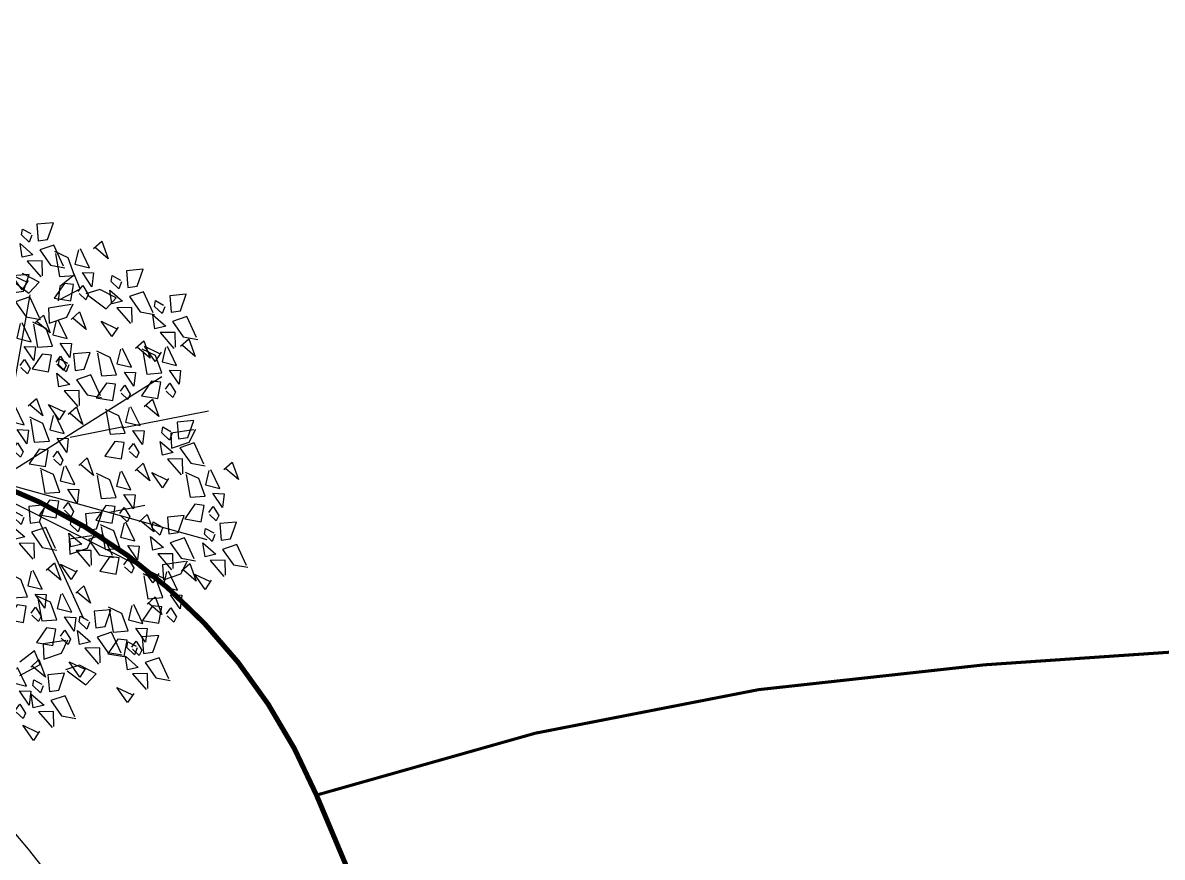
# Model space of a CAD drawing. Extents: x 671027 to 671614, y 802418 to 802669.
# Drawn here: x 671440.08 to 671451.32, y 802529.1 to 802537.33 of the extents above; entities that cross this region are included whole.
import ezdxf

# ---------------------------------------------------------------- set-up
doc = ezdxf.new("R2010")
doc.units = 0
for name, color, linetype in [('Pipe-Lateral-10 Bars-32mm', 7, 'Continuous'), ('Pipe-Lateral-10 Bars-50mm', 7, 'Continuous'), ('plataform', 8, 'Continuous')]:
    doc.layers.add(name, color=color, linetype=linetype)
doc.styles.get("Standard").update_dxf_attribs({"font": 'arial.ttf'})
doc.linetypes.add('32mm', pattern='A,0.5,-0.2,["32mm",Standard,S=0.1,R=0,X=-0.1,Y=-0.05],-0.5', length=1.2)
doc.linetypes.add('50mm', pattern='A,0.5,-0.2,["50mm",Standard,S=0.1,R=0,X=-0.1,Y=-0.05],-0.5', length=1.2)

# ---------------------------------------------------------------- blocks, each defined once
blk = doc.blocks.new('tg')
at = {"layer": 'plataform', "color": 2, "extrusion": (0.04100688207803799, -0.0577157786741523, 0.99749051349588)}
for p, q in [((2.208347554033935, 1.226135879422429, -0.06088321005974873), (2.187255595060378, 1.495116849795807, -0.04445261606789142)), ((2.32728233497528, 1.626711492210518, -0.04259492698142603), (2.412821702141628, 1.302776382437798, -0.06485465731690493)), ((2.412821702141628, 1.302776382437798, -0.06485465731690493), (2.208347554033935, 1.226135879422429, -0.06088321005974873)), ((2.221097013279177, 1.069509835231941, -0.07046987732990978), (2.387722830585517, 1.210695221338312, -0.0691507477407729)), ((2.387722830585517, 1.210695221338312, -0.0691507477407729), (2.498672677967079, 0.9649250476089151, -0.08793240431688631)), ((2.411354050686896, 0.7938585394461484, -0.0942408072422358), (2.221097013279177, 1.069509835231941, -0.07046987732990978)), ((2.806109076546818, 0.8958071259715439, -0.1045703598511451), (2.716258297738932, 1.087522234202254, -0.08978376604946009)), ((2.74446327280657, 1.077350180729184, -0.09153183888806299), (3.075186731591202, 1.021799811877202, -0.1083420946672502)), ((3.075186731591202, 1.021799811877202, -0.1083420946672502), (3.059953481256343, 0.8042587782422856, -0.120302992433155)), ((2.498672677967079, 0.9649250476089151, -0.08793240431688631), (2.423681829654925, 0.7665507022923634, -0.0963276610417855)), ((3.059953481256343, 0.8042587782422856, -0.120302992433155), (2.806109076546818, 0.8958071259715439, -0.1045703598511451)), ((1.367266149557508, -0.24240433888707, -0.1112774900650831), (1.533891966980264, -0.1012189527806981, -0.1099583604828345)), ((1.533891966980264, -0.1012189527806981, -0.1099583604828345), (1.644841814361826, -0.3469891265100955, -0.1287400170527722)), ((1.557523187198058, -0.5180556345564469, -0.1350484199669833), (1.367266149557508, -0.24240433888707, -0.1112774900650831)), ((1.644841814361826, -0.3469891265100955, -0.1287400170527722), (1.569850966166086, -0.5453634717102318, -0.1371352737572695)), ((2.561782387848325, -0.9793670773339613, -0.2030254952724348), (2.728408205503911, -0.8381816911111741, -0.2017063656921118)), ((2.752039425488874, -1.255018373119754, -0.2267964251843112), (2.561782387848325, -0.9793670773339613, -0.2030254952724348)), ((2.728408205503911, -0.8381816911111741, -0.2017063656921118), (2.839358052885473, -1.083951864956987, -0.2204880222627621)), ((2.839358052885473, -1.083951864956987, -0.2204880222627621), (2.764367204340488, -1.282326210389954, -0.228883278975047)), ((-1.119938230775915, -2.170644424256977, -0.1205982616766302), (-1.008988383394353, -2.416414597986375, -0.1393799182589193)), ((-1.008988383394353, -2.416414597986375, -0.1393799182589193), (-1.083979231822923, -2.614788943302926, -0.1477751749676667))]:
    blk.add_line(p, q, dxfattribs=at)
at = {"layer": 'plataform', "color": 108, "extrusion": (0.04100688207803799, -0.0577157786741523, 0.99749051349588)}
for p, q in [((-1.967488249582857, -2.196712973743786, -0.0872637922307159), (-1.636764790798225, -2.252263342362937, -0.1040740479992144)), ((-1.636764790798225, -2.252263342362937, -0.1040740479992144), (-1.651998041016668, -2.469804376230684, -0.1160349457784462)), ((-1.28656404819867, -2.311829810479765, -0.1219173912726555), (-1.119938230775915, -2.170644424256977, -0.1205982616766302)), ((1.248612906266317, -2.36975958056945, -0.2294905087660119), (1.415238723689072, -2.228574194463079, -0.2281713791830507)), ((1.415238723689072, -2.228574194463079, -0.2281713791830507), (1.526188571070634, -2.474344368192476, -0.2469530357560763)), ((-1.651998041016668, -2.469804376230684, -0.1160349457784462), (-1.905842445959024, -2.378256028268595, -0.1003023131923728)), ((-1.096307010790952, -2.587481106149141, -0.1456883211742927), (-1.28656404819867, -2.311829810479765, -0.1219173912726555)), ((1.438869943674035, -2.645410876355243, -0.2532614386783379), (1.248612906266317, -2.36975958056945, -0.2294905087660119)), ((1.526188571070634, -2.474344368192476, -0.2469530357560763), (1.451197722642064, -2.672718713392612, -0.255348292464111)), ((-1.402154539763615, -2.647548855149296, -0.1365904936541158), (-1.264471354247689, -2.486067394127247, -0.1329071803145433)), ((-1.262127799848713, -2.515954212618169, -0.134732804550786), (-1.17658843256595, -2.839889322390889, -0.1569925348919908)), ((-1.381062580673643, -2.916529825522673, -0.1530210876386351), (-1.402154539763615, -2.647548855149296, -0.1365904936541158)), ((-1.17658843256595, -2.839889322390889, -0.1569925348919908), (-1.381062580673643, -2.916529825522673, -0.1530210876386351)), ((-0.9770282559848056, -3.039314932522473, -0.1767354244187544), (-1.066879034792692, -2.847599824408178, -0.1619488306151439))]:
    blk.add_line(p, q, dxfattribs=at)
at = {"layer": 'plataform', "color": 98, "extrusion": (0.04100688207803799, -0.0577157786741523, 0.99749051349588)}
for p, q in [((-1.038674059259392, -2.857771877997664, -0.1636969034735123), (-0.707950600824006, -2.913322246616815, -0.1805071592317717)), ((-0.707950600824006, -2.913322246616815, -0.1805071592317717), (-0.7231838512752802, -3.130863280484562, -0.1924680570026392)), ((-0.7231838512752802, -3.130863280484562, -0.1924680570026392), (-0.9770282559848056, -3.039314932522473, -0.1767354244187544))]:
    blk.add_line(p, q, dxfattribs=at)
at = {"layer": 'plataform', "color": 92, "extrusion": (0.04100688207803799, -0.0577157786741523, 0.99749051349588)}
for points, elevation in [([(3.327357207665138, 0.1043391755844124), (3.249383442787028, 0.02932878441876218), (3.389622912337687, -0.03218357790035799), (3.461161926881137, 0.01352828133195321), (3.356692137745709, 0.097896431900546)], -0.04094036376093953), ([(3.677703563501362, -0.1994679119429992), (3.799919262884364, -0.09379444435785733), (3.559776241949576, 0.03028990974476743), (3.691473627390872, -0.1728184218137433)], -0.04094036375724277), ([(3.060504708025546, 0.009387900273241044), (3.087000301995512, -0.1499907533073108), (3.28231382976632, -0.1007511399901175), (3.060504708025546, 0.009387900273241044)], -0.04094036376692749), ([(2.724951323012607, 0.02166073415232251), (2.926699600509673, 0.1001988795487673), (3.00543069260583, -0.1013638783541299), (2.718516530230483, -0.007637994895974383)], -0.04094036376057576), ([(3.313629503835103, -0.3152298649250819), (3.329115259862828, -0.1544077175771514), (3.127709652788451, -0.1516337044840272), (3.313629503835103, -0.3152298649250819)], -0.04094036376024986), ([(3.031318927125145, -0.3381806729427646), (3.12599405334775, -0.285806182343341), (3.006351576830907, -0.1902208418572351), (2.925446514605192, -0.2159458419743903), (3.004636329950904, -0.3243935021194918)], -0.04094036375223453), ([(3.536571614138556, -0.7343088472665834), (3.215523531169123, -0.6359494934160907), (3.258549155102873, -0.4218280044653357), (3.498692176294361, -0.5459123586087576), (3.563254211543029, -0.7480960179680719)], -0.04094036375118586), ([(2.738577762153778, -0.1963152658522735), (2.647734066830225, -0.3299228328092813), (2.911748049364447, -0.3879074405846485), (2.732143012561584, -0.225613797742355)], -0.04094036376081184), ([(3.122563651962677, -0.5541513235639056), (2.892760200859519, -0.671762800072183), (2.882420630675282, -0.4300669693527321), (3.12427889877499, -0.4199786633971641), (3.122563651962677, -0.5541513235639056)], -0.04094036376793343), ([(1.820484028679582, -0.1214163319619287), (2.012201711816559, 0.05146054770099232), (2.084498010794511, -0.1794009397244185), (1.853414803176396, -0.251496341695611), (1.820484028679582, -0.1214163319619287)], -0.04094036375691092), ([(2.206535969616123, -0.5007644819680698), (2.398253652496399, -0.3278876022643439), (2.470549951607673, -0.5587490895000672), (2.239466744207886, -0.630844491767705), (2.206535969616123, -0.5007644819680698)], -0.04094036376270049), ([(2.853850069309365, -0.9885032396331538), (2.976065768909642, -0.8828297723459483), (2.735922747814586, -0.7587454182695299), (2.867620133578742, -0.9618537497739145)], -0.04094036375838107), ([(1.697466886036503, -0.4015170385122254), (1.723962480195793, -0.560895692227069), (1.919276008129143, -0.5116560788836031), (1.697466886036503, -0.4015170385122254)], -0.04094036377070402), ([(2.350371326775063, -0.685913913179728), (2.272397562097751, -0.7609243040589108), (2.412637031352447, -0.8224366665972764), (2.4841760465992, -0.7767248075784693), (2.379706256800685, -0.692356656538124)], -0.04094036377355979), ([(2.489776009955184, -1.104265192980685), (2.505261765727212, -0.9434430455921136), (2.303856158787161, -0.9406690323094499), (2.489776009955184, -1.104265192980685)], -0.0409403637583186), ([(2.8108244458785, -1.202624729083043), (2.595648774628593, -1.226500205918237), (2.571539047571081, -1.011454044484655), (2.82459460246633, -1.175975059593862)], -0.04094036375411285), ([(3.3127597106219, -1.626139474908836), (3.434975409489488, -1.520466007241792), (3.194832388257783, -1.396381653356614), (3.326529774633092, -1.599489985007744)], -0.04094036375344051), ([(1.361913501279541, -0.3892442046728533), (1.563661779102267, -0.3107060592214845), (1.642392870997148, -0.5122688174099538), (1.355478708594113, -0.4185429337877922)], -0.04094036375686063), ([(1.747965442283476, -0.7685923545832795), (1.949713719780805, -0.6900542091864652), (2.028444811932651, -0.891616967415366), (1.741530649299599, -0.7978910839162536)], -0.04094036375385413), ([(2.083518827324959, -0.7808651886247386), (2.110014421266446, -0.9402438420424016), (2.305327948848194, -0.891004228590543), (2.083518827324959, -0.7808651886247386)], -0.04094036375424095), ([(0.8578758676878742, -0.3641718243382245), (0.8733616242036352, -0.203349676906181), (0.6719560168715023, -0.2005756637737467), (0.8578758676878742, -0.3641718243382245)], -0.04094036375424443), ([(1.178924303678057, -0.4625313603461619), (0.9637486328477547, -0.4864068371922286), (0.939638906292436, -0.2713606762606271), (1.192694460577371, -0.4358816912203359)], -0.04094036374907174), ([(2.207465433094816, -1.127216000605453), (2.302140559075978, -1.074841510548207), (2.18249808299117, -0.9792561696540006), (2.101593020657549, -1.004981170124912), (2.180782835881149, -1.113428830039311)], -0.04094036376347421), ([(2.503607882359565, -1.504454778467942), (2.695325565646918, -1.331577899197343), (2.767621865056642, -1.562439386215024), (2.536538657304199, -1.634534788375752), (2.503607882359565, -1.504454778467942)], -0.04094036375955512), ([(3.269734086457885, -1.840260963980238), (3.054558415343836, -1.864136440625313), (3.030448688652922, -1.649090279883465), (3.283504242978025, -1.813611294586568)], -0.0409403637589926), ([(1.375539940516189, -0.6072202047443485), (1.28469624558546, -0.7408277715516567), (1.5487102278225, -0.798812379544845), (1.369105190762408, -0.6365187366625016)], -0.04094036375867612), ([(1.761591881518163, -0.9865683546550863), (1.670748186195615, -1.12017592161225), (1.934762168757838, -1.178160529549607), (1.755157131602056, -1.015866886600781)], -0.04094036376546428), ([(2.666375073920351, -1.764852235962073), (2.761050199885727, -1.7124777453226), (2.641407723653851, -1.616892405038915), (2.560502661563252, -1.642617404965417), (2.639692476813537, -1.751065065043667)], -0.04094036375664271), ([(2.647443239803009, -1.689604209881115), (2.569469475125648, -1.764614600761933), (2.709708944449089, -1.826126963203308), (2.7812479594131, -1.780415103983664), (2.676778169828368, -1.696046953239885)], -0.04094036377073021), ([(0.575565291533725, -0.3871226321785819), (0.6702404175535712, -0.3347481418636757), (0.5505979412390092, -0.2391628010921531), (0.4696928788114919, -0.2648878014956285), (0.5488826943862167, -0.3733354615175168)], -0.04094036375812954), ([(1.080817978832267, -0.7832508067049286), (0.7597698951181451, -0.6848914528961134), (0.8027955194709231, -0.4707699639586133), (1.042938541082758, -0.5948543181134337), (1.107500575884611, -0.797037977298772)], -0.04094036376197346), ([(2.0450373552853, -1.772282651123998), (2.246785632782629, -1.69374450572718), (2.325516725095798, -1.895307263928383), (2.038602562341374, -1.801581380199094)], -0.0409403637625802), ([(2.380590740231931, -1.78455548509735), (2.407086334173682, -1.943934138514635), (2.602399861944705, -1.894694525198707), (2.380590740231931, -1.78455548509735)], -0.04094036375679166), ([(1.07080636955985, -1.168497428477842), (1.086292125873545, -1.007675281332488), (0.8848865187432149, -1.00490126791373), (1.07080636955985, -1.168497428477842)], -0.04094036377179465), ([(1.302407864499918, -1.549305259446546), (1.49412554759821, -1.376428380041282), (1.566421846804912, -1.607289867343857), (1.335338639199275, -1.679385268894442), (1.302407864499918, -1.549305259446546)], -0.04094036375515149), ([(-0.06928594060688609, -0.7244843529101744), (0.2662670565264761, -0.73675710177923), (0.2798934955992473, -0.9547331018771761), (0.01587951345631683, -0.8967484939526967), (-0.09862087062082026, -0.718041609132284)], -0.0409403637598188), ([(1.293748480244767, -1.587576411088792), (0.9727003970845278, -1.489217057102945), (1.015726020991808, -1.275095567989616), (1.255869042534635, -1.399179922241801), (1.32043107778383, -1.601363581600371)], -0.04094036376432232), ([(1.643691195770447, -1.999317661767043), (1.979244193066712, -2.011590410606174), (1.992870632016796, -2.2295664104758), (1.728856649712065, -2.171581802578123), (1.61435626578504, -1.992874918150403)], -0.04094036375545035), ([(2.058663794330663, -1.99025865106039), (1.967820099293081, -2.123866218219971), (2.231834081408011, -2.181850825982456), (2.052229044699258, -2.019557183208872)], -0.04094036375839888), ([(-0.4324384425443626, -0.3668053015135934), (-0.5104122073832609, -0.4418156924208395), (-0.3701727379262353, -0.5033280546721498), (-0.2986337230421294, -0.4576161959682554), (-0.4031035125576392, -0.3732480451283768)], -0.04094036376350749), ([(-0.37720480096264, -0.7389910427962688), (-0.1854871178370879, -0.5661141635524726), (-0.113190818142662, -0.7969756507729394), (-0.3442740260729542, -0.8690710523786123), (-0.37720480096264, -0.7389910427962688)], -0.04094036376454225), ([(0.8559503277618947, -1.481962892134384), (1.191503325056628, -1.494235640974096), (1.205129764100872, -1.712211640910796), (0.9411157821207958, -1.654227032958031), (0.8266153979767588, -1.475520148232012)], -0.04094036376490964), ([(1.446243221847836, -1.734454690793903), (1.368269457238692, -1.80946508157847), (1.50850892653339, -1.870977443857322), (1.580047941266642, -1.825265584760206), (1.475578151481425, -1.740897434300882)], -0.04094036375677435), ([(-1.034844327197107, -0.4494837429460762), (-0.8330960495654517, -0.3709455973597263), (-0.7543649573191825, -0.5725083556553193), (-1.041279119883541, -0.4787824720608555)], -0.04094036376443502), ([(-0.6992909421148151, -0.4617565767297146), (-0.6727953479150458, -0.621135230185944), (-0.4774818202794033, -0.5718956170610385), (-0.6992909421148151, -0.4617565767297146)], -0.04094036376045417), ([(0.560604036717402, -1.59050329958843), (0.7523217201390814, -1.417626420128296), (0.824618018994659, -1.648487907323374), (0.5935348113498106, -1.720583309132359), (0.560604036717402, -1.59050329958843)], -0.04094036376274665), ([(1.639104734564532, -2.221897627586052), (1.761320434204762, -2.116224160040963), (1.521177412755781, -1.992139805857861), (1.652874798778697, -2.195248137401708)], -0.04094036375825724), ([(1.631578204825934, -2.334487901587807), (1.833326482770029, -2.255949756366612), (1.912057574826234, -2.457512514527387), (1.625143412356512, -2.363786631000885)], -0.04094036375165661), ([(0.1141465004377018, -1.52316093203007), (0.4496994975039006, -1.535433680993894), (0.463325936873326, -1.753409680874762), (0.1993119543661002, -1.695425073261233), (0.08481157038460518, -1.516718188508937)], -0.04094036375932963), ([(1.596079110860422, -2.436019116414032), (1.380903439571353, -2.459894593505987), (1.356793713054982, -2.244848432316359), (1.609849267205805, -2.409369447466872)], -0.04094036375476259), ([(1.497972785392631, -2.756738563045041), (1.176924702165228, -2.658379209153966), (1.219950326261042, -2.444257720176046), (1.460093347710023, -2.568342074359148), (1.524655382633772, -2.770525733773916)], -0.04094036375497126), ([(-1.248741188392661, -1.304606368516211), (-1.233255432307715, -1.143784221493692), (-1.434661039438573, -1.141010208075682), (-1.248741188392661, -1.304606368516211)], -0.0409403637747689), ([(0.1156599487829729, -2.076307172249296), (0.02481625390745523, -2.209914739381705), (0.2888302359542165, -2.267899347238806), (0.1092251991238787, -2.105605704233776)], -0.04094036376472765), ([(-1.198480465664312, -1.833939996949236), (-1.006762782403428, -1.661063117516056), (-0.9344664835885444, -1.891924604968483), (-1.165549691004907, -1.964020006655003), (-1.198480465664312, -1.833939996949236)], -0.04094036376904922), ([(-0.4673436316770873, -2.124899592141408), (-0.44084803787019, -2.284278245748979), (-0.2455345100312136, -2.23503863233717), (-0.4673436316770873, -2.124899592141408)], -0.04094036375876636)]:
    blk.add_lwpolyline(points, dxfattribs=dict(at, elevation=elevation))
at = {"layer": 'plataform', "color": 2, "extrusion": (0.04100688207803799, -0.0577157786741523, 0.99749051349588)}
for points, elevation in [([(3.63467793982499, -0.4135894009344936), (3.419502268507656, -0.437464877864833), (3.395392541708114, -0.2224187164718266), (3.648448096412342, -0.3869397314444168)], -0.04094036376999904), ([(1.374026492007915, -0.05407396455331471), (1.709579489167796, -0.06634671358330903), (1.723205928281212, -0.2843227134255486), (1.459191946045127, -0.2263381054341548), (1.34469156204972, -0.0476312210997771)], -0.04094036374900879), ([(1.964319385810867, -0.3065657630101581), (1.886345620999179, -0.3815761540805153), (2.026585090159024, -0.4430885165496427), (2.098124105473632, -0.397376657438236), (1.993654315689684, -0.3130085069786974)], -0.0409403637543558), ([(2.298710158083169, -1.34318665161867), (2.068906707020179, -1.460798127870342), (2.058567136661184, -1.219102297597402), (2.300425404894741, -1.209013991451399), (2.298710158083169, -1.34318665161867)], -0.04094036376235764), ([(1.434880429646341, -1.052735475508188), (1.557096128894752, -0.9470620081129599), (1.316953107675525, -0.8229776538071665), (1.448650493697915, -1.02608598535176)], -0.0409403637588926), ([(2.757619798689386, -1.9808228866776), (2.527816347559973, -2.098434363024569), (2.517476777078555, -1.856738532522935), (2.759335045731189, -1.846650226388545), (2.757619798689386, -1.9808228866776)], -0.04094036376253696), ([(1.391854805617394, -1.266856964392255), (1.176679134747403, -1.290732441495823), (1.152569408002282, -1.07568628042903), (1.405624962234231, -1.240207295065219)], -0.04094036376582991), ([(0.843837337302701, -1.817133131873533), (1.045585614894189, -1.738594986543789), (1.124316707017557, -1.940157744609793), (0.8374025442244493, -1.846431861138168)], -0.04094036376457244), ([(-0.8236623372147178, -0.6716486754007802), (-0.4881093402154189, -0.6839214244590016), (-0.4744829008734676, -0.901897424177133), (-0.7384968835702805, -0.8439128164296816), (-0.8529972671054868, -0.6652059318521092)], -0.04094036376605106), ([(-0.2333694434510272, -0.924140474115409), (-0.3113432078414126, -0.9991508651989548), (-0.17110373896828, -1.060663227464988), (-0.09956472372030772, -1.014951368447606), (-0.2040345135605214, -0.9305832176644537)], -0.04094036376164895), ([(-0.06777249238339667, -1.277630592900046), (-0.1586161874632043, -1.411238160317564), (0.1053977950840231, -1.46922276767158), (-0.07420724216539254, -1.306929124654941)], -0.04094036376862593), ([(0.4375868947234025, -1.870604006028403), (0.4640824882059083, -2.029982659690686), (0.6593960163957455, -1.980743046386736), (0.4375868947234025, -1.870604006028403)], -0.04094036376983876), ([(-0.2004911324178723, -2.029948316560429), (-0.2784648970804523, -2.104958708023326), (-0.1382254276501594, -2.166471070112425), (-0.06668641259246677, -2.120759210958952), (-0.1711562022701384, -2.036391060149527)], -0.04094036376771396), ([(-1.531051765196565, -1.327557176465843), (-1.436376639121292, -1.275182686477311), (-1.556019115234101, -1.179597345421111), (-1.636924177593616, -1.205322345727062), (-1.557734362085577, -1.313770005844618)], -0.04094036375718572), ([(-1.439807040142812, -1.543527827383578), (-1.669610491406814, -1.661139303920453), (-1.679950061726646, -1.419443473390752), (-1.438091793167908, -1.409355167188921), (-1.439807040142812, -1.543527827383578)], -0.04094036375528942), ([(-1.025799077802629, -1.723685351059024), (-1.346847161164143, -1.625325997358753), (-1.303821537001167, -1.411204508286062), (-1.063678515647614, -1.535288862402316), (-0.9991164808856648, -1.737472521843886)], -0.04094036376003), ([(-1.858906414619339, -1.247578154204587), (-1.832410820337411, -1.406956808149394), (-1.637097292566125, -1.357717194833096), (-1.858906414619339, -1.247578154204587)], -0.04094036376912702), ([(-2.180833359882573, -1.453281320477229), (-2.271677055394923, -1.586888887299194), (-2.007663073062981, -1.644873495359982), (-2.18726810989284, -1.48257985235585)], -0.04094036376061919)]:
    blk.add_lwpolyline(points, dxfattribs=dict(at, elevation=elevation))
at = {"layer": 'plataform', "color": 108, "extrusion": (0.04100688207803799, -0.0577157786741523, 0.99749051349588)}
for points, elevation in [([(1.760078432713714, -0.4334221146831078), (2.095631430143828, -0.4456948633318042), (2.109257869353149, -0.6636708632417949), (1.845243886913565, -0.6056862555343931), (1.730743502862897, -0.4269793708765579)], -0.04094036377102098), ([(2.712718120354904, -1.523344175389619), (2.39167003703382, -1.424984821432369), (2.434695661033991, -1.210863332386324), (2.674838682508914, -1.334947686732755), (2.739400717732118, -1.537131345929644)], -0.04094036377410751), ([(2.948685650467554, -1.741901427972191), (2.964171406630922, -1.581079280432868), (2.762765799745556, -1.578305267476048), (2.948685650467554, -1.741901427972191)], -0.04094036375969347), ([(2.057150346134845, -1.437112411234504), (2.392703343268734, -1.449385160102816), (2.406329782408406, -1.667361160106367), (2.142315800036726, -1.609376552304728), (2.027815415959852, -1.430669667483941)], -0.04094036377124306), ([(0.3771715958067291, -0.7918267202787274), (0.5688892788368536, -0.6189498409680751), (0.6411855782333571, -0.8498113284058417), (0.410102370371233, -0.9219067299168943), (0.3771715958067291, -0.7918267202787274)], -0.04094036375118951), ([(0.5210069533177653, -0.9769761515985518), (0.4430331883427452, -1.051986542696299), (0.583272658058004, -1.113498904987815), (0.654811672695614, -1.067787045822574), (0.5503418830189961, -0.9834188950116659)], -0.04094036376872319), ([(0.7884957929855029, -1.191448236306327), (0.8831709192351035, -1.139073745868737), (0.7635284427454718, -1.043488405545743), (0.6826233807240466, -1.069213405377793), (0.7618131959731116, -1.177661065454613)], -0.04094036377193268), ([(-0.08139893107847612, -1.059654593070592), (0.1203493463918567, -0.9811164475119398), (0.1990804382984266, -1.182679205280915), (-0.08783372437505721, -1.088953322038782)], -0.04094036377034177), ([(0.2541544536781562, -1.071927426909167), (0.2806500476076918, -1.231306080746698), (0.4759635754863574, -1.182066467077384), (0.2541544536781562, -1.071927426909167)], -0.0409403637664745), ([(1.645204644061905, -2.552463901658822), (1.554360948996059, -2.686071468656783), (1.818374931720824, -2.744056076567866), (1.638769894687465, -2.581762433847731)], -0.04094036375550678), ([(0.1020335098045421, -1.858331172217997), (0.3037817873975133, -1.779793026889307), (0.382512879330338, -1.981355784819591), (0.09559871702421274, -1.887629901265336)], -0.04094036376232768), ([(1.833820811829937, -2.961651210577611), (1.956036511051879, -2.855977743019801), (1.715893489765011, -2.731893388807884), (1.847590875463223, -2.935001720408458)], -0.04094036376073643), ([(-1.61413510235442, -0.6291845174478172), (-1.692108866977574, -0.7041949086535837), (-1.551869397655139, -0.7657072710947953), (-1.480330382569494, -0.7199954121049547), (-1.584800172246589, -0.6356272612931516)], -0.04094036375783802), ([(-0.3443264896836978, -1.844798885700466), (-0.1526088066136206, -1.671922006131939), (-0.08031250714894889, -1.902783493475093), (-0.3113957148222762, -1.974878895121186), (-0.3443264896836978, -1.844798885700466)], -0.04094036374809584), ([(1.083964823092252, -2.576581039111628), (0.8541613719643716, -2.694192515458004), (0.8438218014405131, -2.452496685213039), (1.085680069999251, -2.442408379011208), (1.083964823092252, -2.576581039111628)], -0.04094036376815713), ([(-1.880987601803403, -0.7241357928947537), (-1.854492007740761, -0.8835144465413206), (-1.659178479902311, -0.8342748331302589), (-1.880987601803403, -0.7241357928947537)], -0.04094036376570735), ([(1.469746751514417, -3.077413163668786), (1.48523250755541, -2.916591015899134), (1.283826900575407, -2.913817002874346), (1.469746751514417, -3.077413163668786)], -0.04094036374952126), ([(1.790795187571697, -3.175772699582434), (1.57561951655255, -3.199648176295109), (1.551509789901637, -2.984602015293743), (1.804565344282166, -3.149123030323216)], -0.04094036374979559), ([(-2.216540986655184, -0.7118629589884229), (-2.014792709159122, -0.6333248135918267), (-1.93606161719581, -0.8348875716853141), (-2.222975779571371, -0.7411616882258858)], -0.04094036376245155), ([(-2.182346808498539, -0.9001350806389706), (-1.846793811297965, -0.9124078294116199), (-1.833167372414781, -1.130383829375644), (-2.097181354556443, -1.07239922145095), (-2.211681738728481, -0.8936923365629381)], -0.04094036376370008), ([(0.292992442597247, -2.544417675619727), (0.4152081420072442, -2.438744208196427), (0.1750651207884957, -2.314659853891537), (0.3067625063911148, -2.517768185422351)], -0.04094036377300378), ([(0.7127632480746295, -2.871863286864199), (0.9044809312401346, -2.698986407362529), (0.9767772303518869, -2.929847894599147), (0.7456940228011977, -3.001943296475202), (0.7127632480746295, -2.871863286864199)], -0.04094036375314294), ([(1.187436175169676, -3.100363971373907), (1.282111300798181, -3.047989481209751), (1.162468824550519, -2.952404140343839), (1.081563762582296, -2.97812914050067), (1.160753577738206, -3.08657680051058)], -0.04094036375923976), ([(1.692688862345991, -3.496492145670594), (1.371640779010731, -3.398132792131635), (1.41466640275542, -3.184011303046218), (1.654809424393676, -3.308095657365263), (1.719371459385379, -3.51027931668415)], -0.04094036375335955), ([(0.2663057115653564, -2.804520919428644), (0.6018587089282583, -2.816793668173746), (0.6154851479066068, -3.034769668204996), (0.3514711656290861, -2.976785060470422), (0.2369707815794233, -2.798078175812747)], -0.04094036375508697), ([(0.8565986054628956, -3.057012717953405), (0.7786248406786822, -3.132023109186499), (0.9188643100133331, -3.193535471207473), (0.9904033248692234, -3.14782361234032), (0.885933535381666, -3.063455461664069)], -0.0409403637586887), ([(1.278680899870295, -3.316334622184449), (1.048877448808046, -3.433946098436647), (1.03853787877318, -3.192250268109362), (1.280396146913894, -3.182161961894436), (1.278680899870295, -3.316334622184449)], -0.04094036376600357), ([(-2.6769490065693, -0.8179458627827352), (-2.906752457670975, -0.9355573392920675), (-2.917092027665888, -0.6938615087069087), (-2.675233759432069, -0.683773202560536), (-2.6769490065693, -0.8179458627827352)], -0.04094036376212183), ([(-2.26294104387628, -0.9981033865657452), (-2.583989127076735, -0.8997440328381464), (-2.540963503265361, -0.6856225436570625), (-2.300820482006445, -0.8097068977053469), (-2.236258446797466, -1.011890557322166)], -0.04094036375759921), ([(-2.202914547638234, -0.9298389587608197), (-2.293758242905882, -1.063446526045096), (-2.029744260303921, -1.121431133723309), (-2.209349297242165, -0.9591374910720426)], -0.04094036376623666), ([(-0.07108161735448904, -2.660179628397937), (-0.05559586103978886, -2.499357481252738), (-0.2570014683044948, -2.496583468025154), (-0.07108161735448904, -2.660179628397937)], -0.04094036376746768), ([(0.2499668185408266, -2.758539164338831), (0.03479114757641222, -2.782414641375699), (0.01068142105882197, -2.567368480184646), (0.2637369751167054, -2.731889495269514)], -0.04094036374851115), ([(-2.818964777386944, -0.9100563888787884), (-2.696749078395497, -0.8043829214431325), (-2.936892099777793, -0.6802985671643594), (-2.805194713564333, -0.8834068988439263)], -0.04094036375147628), ([(-1.644938002240666, -1.766597629607982), (-1.309385005202156, -1.778870378407799), (-1.295758565927416, -1.996846378222341), (-1.559772548271359, -1.938861770583065), (-1.674272932348018, -1.760154885763547)], -0.04094036376598954), ([(-1.05464510843773, -2.019089428065356), (-1.13261887322168, -2.094099819298076), (-0.9923794039541931, -2.155612181413821), (-0.9208403889365018, -2.109900322519862), (-1.025310178396059, -2.025532172005613)], -0.04094036375638843), ([(-0.3533921940643321, -2.683130436416785), (-0.2587170679753128, -2.630755946007423), (-0.3783595442893971, -2.5351706052368), (-0.4592646063260519, -2.56089560548862), (-0.3800747912657838, -2.669343265430402)], -0.04094036377812724), ([(0.1518604930459895, -3.079258610807396), (-0.1691875900590381, -2.980899257146658), (-0.1261619657059965, -2.766777768208788), (0.113981055391333, -2.89086212228514), (0.1785430903822947, -3.093045781603501)], -0.04094036376145296), ([(0.2541927209990797, -3.13969115952104), (0.4559409984709442, -3.0611530139618), (0.5346720902401731, -3.262715771919847), (0.2477579279879913, -3.168989888690907)], -0.04094036376391713), ([(0.5897461056621125, -3.151963993291835), (0.6162416998214022, -3.311342647006679), (0.8115552276598514, -3.262103033595617), (0.5897461056621125, -3.151963993291835)], -0.04094036376111077), ([(-2.709811125814388, -1.422355213991058), (-2.518093442784, -1.249478334680032), (-2.445797143766144, -1.480339821849211), (-2.676880351277622, -1.552435223466862), (-2.709811125814388, -1.422355213991058)], -0.04094036376231422), ([(-1.321497607982076, -2.114040703443818), (-1.295002014187394, -2.273419357471629), (-1.099688486146664, -2.224179743775146), (-1.321497607982076, -2.114040703443818)], -0.04094036376491403), ([(-1.13997081849941, -2.48652632632181), (-0.9482531350774674, -2.313649446861306), (-0.8759568364519075, -2.544510934179437), (-1.10704004393517, -2.616606335960351), (-1.13997081849941, -2.48652632632181)], -0.04094036375583332), ([(-0.7892705780656012, -2.330602758187439), (-0.8801142726836272, -2.464210325359532), (-0.6161002904338443, -2.522194932931738), (-0.7957053274944631, -2.359901290050135)], -0.04094036376029306), ([(-0.2621474690096728, -2.899101087333499), (-0.4919509201113472, -3.016712563842832), (-0.5022904905532909, -2.775016733082424), (-0.2604322223197346, -2.764928426936425), (-0.2621474690096728, -2.899101087333499)], -0.04094036375773633), ([(-3.18303883772951, -1.025818341808629), (-3.167553081187065, -0.8649961945404366), (-3.36895868868253, -0.8622221814353882), (-3.18303883772951, -1.025818341808629)], -0.04094036376853845), ([(-2.861990401510791, -1.124177877694153), (-3.077166072772435, -1.148053354950484), (-3.101275799343179, -0.9330071934329957), (-2.848220245002603, -1.097528208720347)], -0.04094036376502551), ([(-1.657050993090327, -2.10176786949794), (-1.455302715430407, -2.023229724073214), (-1.376571623631694, -2.224792482194302), (-1.66348578574955, -2.131066598775827)], -0.04094036376165305), ([(0.2678191600451016, -3.357667159457316), (0.1769754649792556, -3.491274726455274), (0.440989447257254, -3.549259334190743), (0.2613844100340932, -3.386965691335416)], -0.04094036377118748), ([(-3.465349414047468, -1.048769149677132), (-3.370674287971191, -0.996394659688751), (-3.490316764477301, -0.9008093187813557), (-3.571221826254718, -0.926534319073538), (-3.492032011127287, -1.034981978920555)], -0.04094036377361494), ([(-2.960096726977034, -1.444897324326238), (-3.281144809949695, -1.346537970474005), (-3.23811918582514, -1.132416481658604), (-2.997976164593962, -1.256500835544522), (-2.933414129737112, -1.458684495053691)], -0.0409403637669575), ([(-3.156268662553696, -1.35501284667742), (-2.820715665163584, -1.367285595585634), (-2.807089225995697, -1.585261595752444), (-3.071103208653035, -1.527276987746219), (-3.185603592500467, -1.348570102804762)], -0.04094036377006811), ([(-2.565975768695878, -1.607504645460275), (-2.64394953353504, -1.682515036367895), (-2.50371006402333, -1.744027398945046), (-2.432171049316498, -1.698315539683706), (-2.536640838737419, -1.613947388913435)], -0.0409403637591646), ([(-1.586428354914573, -2.419183958954403), (-1.250875357810119, -2.431456707658028), (-1.237248918831029, -2.649432707689803), (-1.501262900877527, -2.591448099832335), (-1.615763284968362, -2.412741215431106)], -0.04094036374990079), ([(-0.9961354612059627, -2.671675757343518), (-1.074109225732948, -2.746686148616661), (-0.933869756506418, -2.808198510990126), (-0.8623307414085581, -2.762486651580047), (-0.96680053112587, -2.678118501026485)], -0.04094036376443175), ([(-3.374104689318189, -1.264739800649009), (-3.603908140392653, -1.382351277321448), (-3.614247710319876, -1.140655446640778), (-3.372389442275859, -1.13056714035921), (-3.374104689318189, -1.264739800649009)], -0.0409403637620299), ([(-1.643424554017423, -2.319743869597661), (-1.734268248920893, -2.453351436566438), (-1.470254266684116, -2.511336044559996), (-1.649859303541664, -2.349042401391862)], -0.04094036376718327), ([(-1.537660864451798, -2.682523199838693), (-1.415445165040318, -2.576849732416445), (-1.655588186393871, -2.452765378300194), (-1.523890800344271, -2.655873710007891)], -0.04094036375105939), ([(-1.262987960844518, -2.766627032654283), (-1.236492366590854, -2.926005686437466), (-1.041178838981632, -2.876766073148341), (-1.262987960844518, -2.766627032654283)], -0.04094036376314741), ([(-3.168381653051739, -1.690183086675261), (-2.966633375744211, -1.611644941143255), (-2.887902283877809, -1.813207699168836), (-3.174816446252892, -1.719481815710307)], -0.04094036375883292), ([(-2.832828268267747, -1.70245592067704), (-2.806332674135405, -1.861834574228407), (-2.611019146716511, -1.81259496080483), (-2.832828268267747, -1.70245592067704)], -0.04094036375923932), ([(-2.342430139995064, -2.225220939140414), (-2.326944383994813, -2.06439879162975), (-2.528349991164882, -2.06162477847014), (-2.342430139995064, -2.225220939140414)], -0.04094036375458091), ([(-2.021381704234239, -2.323580475273527), (-2.236557375418203, -2.347455952012536), (-2.260667102041163, -2.132409791174803), (-2.007611547606456, -2.29693080552647)], -0.0409403637701998), ([(-1.59854134569666, -2.75435419874768), (-1.396793068199067, -2.6758160533505), (-1.318061976211295, -2.877378811606258), (-1.604976138652537, -2.783652928242652)], -0.04094036374892762), ([(-2.624740716828303, -2.248171746928753), (-2.530065590929135, -2.195797256385838), (-2.649708066933003, -2.100211915978793), (-2.730613129225354, -2.125936916189972), (-2.651423313840216, -2.234384576077939)], -0.04094036376468485), ([(-2.119488029204744, -2.644299921400856), (-2.440536112931081, -2.545940568012274), (-2.397510488849785, -2.331819078451906), (-2.157367467374071, -2.455903432797219), (-2.092805432449532, -2.658087092210877)], -0.04094036376539267), ([(-1.901734924604035, -2.798285152904129), (-1.886249168345766, -2.637463005432406), (-2.087654775488624, -2.634688992435906), (-1.901734924604035, -2.798285152904129)], -0.0409403637620967), ([(-1.580686488519725, -2.896644688980764), (-1.795862159484666, -2.920520166018375), (-1.819971886284686, -2.705474004624469), (-1.566916331674139, -2.869995019530889)], -0.04094036375698376), ([(-3.154755213938718, -1.908159086516675), (-3.24559890904399, -2.041766653771762), (-2.98158492676647, -2.099751261506337), (-3.161189963827352, -1.937457618625107)], -0.04094036376150695), ([(-2.533495991935889, -2.464142397874213), (-2.7632994429704, -2.581753874288778), (-2.773639013128383, -2.340058043730631), (-2.531780744988723, -2.329969737517189), (-2.533495991935889, -2.464142397874213)], -0.04094036376281746), ([(-2.184045501083992, -2.821235960799812), (-2.089370375118616, -2.76886147016033), (-2.209012851160691, -2.673276130011841), (-2.289917913644112, -2.699001130088043), (-2.210728098448035, -2.807448789841344)], -0.04094036376857554), ([(-1.678792813690714, -3.217364135393104), (-1.999840896917375, -3.119004781502554), (-1.956815273146217, -2.904883292579719), (-1.716672251792137, -3.028967646695229), (-1.652110216542943, -3.231151306053799)], -0.04094036375999224), ([(-1.584914906338099, -2.972330199050884), (-1.675758601526271, -3.105937765816873), (-1.411744619316704, -3.163922373647324), (-1.591349656024667, -3.001628730872626)], -0.04094036376093371), ([(-2.092800775963915, -3.037206611622207), (-2.322604227120538, -3.15481808780607), (-2.332943797384895, -2.913122257601095), (-2.091085529435778, -2.903033951251932), (-2.092800775963915, -3.037206611622207)], -0.04094036376415486)]:
    blk.add_lwpolyline(points, dxfattribs=dict(at, elevation=elevation))
at = {"layer": 'plataform', "color": 32, "extrusion": (0.04100688207803799, -0.0577157786741523, 0.99749051349588)}
for points, elevation in [([(0.6594445341367482, -0.599757789580952), (2.133697520724795, -1.047832927447909)], -0.04094036376617596), ([(0.2052507928565262, -0.05735293376606438), (1.707140262679814, -2.267761677080462)], -0.04094036377284488), ([(-0.0311271316231769, -0.07839045226289058), (-2.613438599354413, -0.9099519427581811)], -0.04094036375794433), ([(-0.04337495714294023, -0.1423484351434225), (-1.185907072604533, -2.641997163286292)], -0.04094036373677137), ([(0.07245150368782616, -0.2308323872132055), (1.239980367683047, -2.97394291134645)], -0.04094036376413943), ([(-0.5371469375017665, -1.995047361519655), (-0.486228413374805, -1.209156945908319)], -0.04094036376562964), ([(-0.5266363366337784, -1.972604769822877), (-0.605376270451234, -3.250443379030932)], -0.04094036376181112)]:
    blk.add_lwpolyline(points, dxfattribs=dict(at, elevation=elevation))
at = {"layer": 'plataform', "color": 98, "extrusion": (0.04100688207803799, -0.0577157786741523, 0.99749051349588)}
for points, elevation in [([(3.171627761353911, -2.160980410298827), (2.850579677762165, -2.06262105672034), (2.893605301967103, -1.848499567390086), (3.133748323223795, -1.97258392143679), (3.198310358108333, -2.174767581109962)], -0.04094036375113935), ([(0.666810016329739, -0.6030932830559218), (0.4370065651715848, -0.7207047592403678), (0.4266669948128536, -0.4790089289670581), (0.668525262951509, -0.4689206227534597), (0.666810016329739, -0.6030932830559218)], -0.04094036376345298), ([(2.090148732185626, -2.066660029134471), (2.281866415568143, -1.893783149931094), (2.354162714557784, -2.124644636937011), (2.123079507076268, -2.196740038718605), (2.090148732185626, -2.066660029134471)], -0.04094036376205029), ([(0.879740518295447, -1.407418887263942), (0.6499370668419067, -1.525030363665252), (0.6395974968472563, -1.283334533079719), (0.8814557650810759, -1.27324622693335), (0.879740518295447, -1.407418887263942)], -0.04094036376913872), ([(2.23398408943805, -2.251809460413825), (2.156010324856595, -2.326819851362394), (2.296249794219725, -2.388332213546264), (2.367788809264197, -2.342620354812874), (2.263319019748902, -2.258252203974268)], -0.04094036376835222), ([(1.179390722181395, -1.829405965941656), (1.205886316246525, -1.98878461958943), (1.401199844016543, -1.939545006273346), (1.179390722181395, -1.829405965941656)], -0.04094036376556737), ([(1.967131590192994, -2.346760735575392), (1.99362718412131, -2.506139389411494), (2.188940711769432, -2.456899775865981), (1.967131590192994, -2.346760735575392)], -0.0409403637653141), ([(0.6617147681841393, -1.627896015360243), (0.6277690729099955, -2.151823025533909)], -0.0409403637604715), ([(-1.021217888082291, -0.6674597427887378), (-1.112061582985761, -0.801067309757514), (-0.8480476005182241, -0.8590519176285442), (-1.027652637580062, -0.6967582747455199)], -0.04094036377609246), ([(-0.8357753281038047, -1.00681891554731), (-0.6340270503772483, -0.9282807700285559), (-0.555295958443419, -1.129843527958999), (-0.8422101207230748, -1.036117644567321)], -0.0409403637537368), ([(-0.5002219429947963, -1.019091749493175), (-0.4737263491202088, -1.178470403005232), (-0.2784128209853197, -1.12923078937582), (-0.5002219429947963, -1.019091749493175)], -0.04094036374969355), ([(0.7044393942004041, -1.775652730744009), (0.6264656295510442, -1.850663121786824), (0.7667050987508416, -1.912175483998077), (0.8382441137965335, -1.866463625266115), (0.7337743242138115, -1.782095474522643)], -0.04094036374781554), ([(1.275030674802252, -2.337659580500866), (1.290516430925668, -2.176837433219422), (1.089110823499376, -2.174063420019914), (1.275030674802252, -2.337659580500866)], -0.04094036376583296), ([(-0.8846671281434315, -1.188844415517621), (-0.7624514293148397, -1.08317094811025), (-1.002594450478591, -0.9590865941291921), (-0.8708970642267109, -1.162194925551468)], -0.04094036375035832), ([(0.8574637758903023, -2.035109132055973), (0.7666200814051201, -2.168716699037475), (1.030634063750331, -2.226701306676538), (0.8510290265825958, -2.064407664147577)], -0.04094036376041735), ([(0.9927200982280369, -2.360610388329441), (1.087395224153246, -2.308235897946565), (0.9677527481233861, -2.212650557377833), (0.8868476857630321, -2.238375557686537), (0.9660375008250464, -2.346823217629003)], -0.04094036376975885), ([(-0.8221488889640842, -1.224794915551477), (-0.912992583867076, -1.358402482521148), (-0.6489786017241457, -1.416387090445624), (-0.8285836386221735, -1.254093447536108)], -0.0409403637634064), ([(-1.735889271812928, -0.9674774476285862), (-1.544171588972342, -0.794600568182369), (-1.471875289737951, -1.025462055648947), (-1.702958497451446, -1.097557457551648), (-1.735889271812928, -0.9674774476285862)], -0.04094036377904113), ([(-0.9276927528212928, -1.40296590451215), (-1.142868423624648, -1.426841381521698), (-1.166978150342509, -1.211795220616369), (-0.9139225957866958, -1.376316235198583)], -0.04094036376929884), ([(-0.7907840261933661, -1.777456518266293), (-0.4552310289246236, -1.789729266944326), (-0.4416045895948876, -2.0077052670827), (-0.7056185721293728, -1.949720659307702), (-0.8201189561670841, -1.771013774230154)], -0.04094036376164806), ([(-1.592053914884385, -1.152626878959684), (-1.670027679601435, -1.227637270098007), (-1.529788210239574, -1.289149632282091), (-1.458249195316998, -1.243437773319267), (-1.562718984708914, -1.15906962271115)], -0.04094036375363731), ([(-2.194459799279769, -1.235305320433987), (-1.992711521648328, -1.156767174846364), (-1.913980429525487, -1.358329932913116), (-2.200894592196961, -1.264604049671295)], -0.0409403637598954), ([(-0.8028970168533907, -2.112626758290265), (-0.6011487393166358, -2.03408861263632), (-0.5224176470309408, -2.235651370674782), (-0.8093318097970525, -2.141925487364995)], -0.04094036375961074), ([(-1.978356080111957, -2.109458986456494), (-1.856140380973969, -2.00378551841106), (-2.096283402043297, -1.879701164496703), (-1.964586015992429, -2.082809496204185)], -0.04094036374638207)]:
    blk.add_lwpolyline(points, dxfattribs=dict(at, elevation=elevation))

msp = doc.modelspace()

# ---------------------------------------------------------------- linework, layer by layer
at = {"color": 0}
msp.add_arc((671429.992927076, 802521.0004133548), 13.0285653777096, 301.1293503201576, 97.12309119942671, dxfattribs=at)
at = {"layer": 'Pipe-Lateral-10 Bars-32mm', "color": 5, "linetype": '32mm', "const_width": 0.03}
msp.add_lwpolyline([(671453.3668381714, 802531.2588829491), (671449.5651210097, 802531.0002507244, 0.0624363927604254), (671442.9755591931, 802529.7149213701, 6.249259232719223)], format="xyb", dxfattribs=at)
at = {"layer": 'Pipe-Lateral-10 Bars-50mm', "color": 4, "linetype": '50mm', "const_width": 0.05}
msp.add_lwpolyline([(671442.9755591931, 802529.7149213701, 0.2046096033300901), (671439.777447784, 802532.8080046106, -0.05127895433367683), (671432.5771453667, 802536.4431268953, 0.04993023703179033), (671425.4617401216, 802540.0594448166), (671420.6428764609, 802545.1933298011), (671421.7058827467, 802546.0692261531)], format="xyb", dxfattribs=at)
msp.add_lwpolyline([(671443.3957424819, 802528.716765044), (671442.9755591931, 802529.7149213701)], dxfattribs=at)

# ---------------------------------------------------------------- block references
at = {"layer": 'plataform', "extrusion": (0.02429556639469111, -0.0278721372917724, -0.9993162009175824), "xscale": 0.6807066593267944, "yscale": 0.6807066593267944, "zscale": -0.6807066593267944, "rotation": 88.00247393690432}
msp.add_blockref('tg', (1033474.803684872, -163656.4875629896, -6055.319145591148), dxfattribs=at)

doc.saveas('drawing.dxf')
